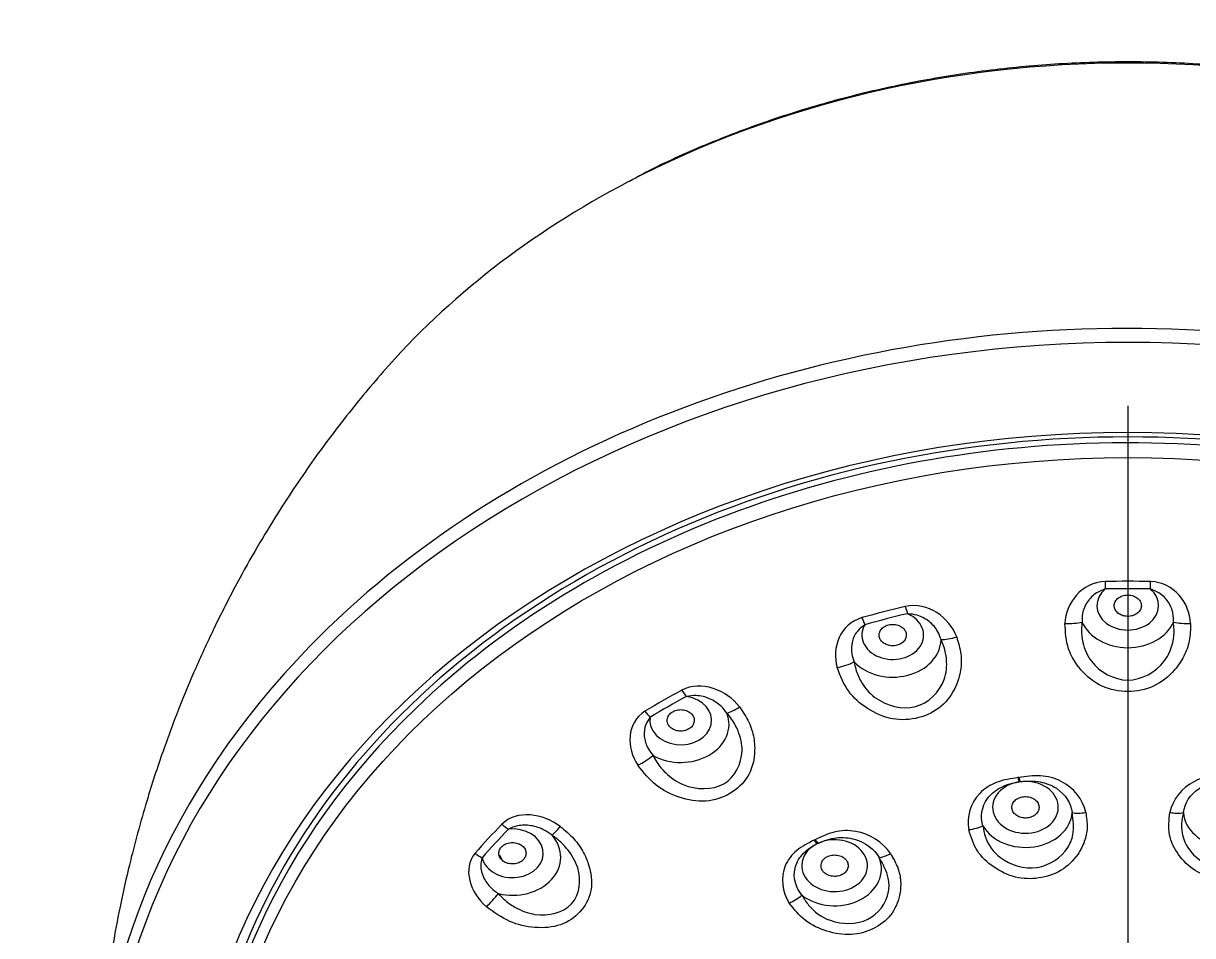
# Model space of a CAD drawing. Extents: x 0 to 1354, y 0 to 992.
# Drawn here: x 437 to 480.05, y 670.82 to 704.42 of the extents above; entities that cross this region are included whole.
import ezdxf

# ---------------------------------------------------------------- set-up
doc = ezdxf.new("R2010")
doc.units = 0
doc.header["$LTSCALE"] = 10
doc.header["$MEASUREMENT"] = 0
doc.linetypes.add('CENTER2', pattern=[28.575, 19.05, -3.175, 3.175, -3.175])
doc.layers.add('1', color=7, linetype='CONTINUOUS')
doc.layers.add('Cneter', color=1, linetype='CENTER2', lineweight=13)

msp = doc.modelspace()

# ---------------------------------------------------------------- linework, layer by layer
at = {"layer": '1', "color": 7, "linetype": 'Continuous', "lineweight": -3}
msp.add_line((454.648, 673.549), (454.54, 673.786), dxfattribs=at)
for centre, major_axis, ratio, start_param, end_param in [((477.659, 676.642), (33.305, 0), 0.790155, 0.985535, 2.156816), ((477.659, 676.642), (33.305, 0), 0.790155, 2.156816, 2.539311), ((477.659, 663.163), (-37.999, 0), 0.790155, 3.799488, 5.627397), ((477.659, 662.88), (37.699, 0), 0.790155, 5.156583, 10.55138), ((477.659, 662.072), (-34.52, 0), 0.790155, 3.141593, 6.283185), ((477.659, 662.237), (34.11, 0), 0.790155, 0, 3.141593), ((477.659, 662.15), (-33.944, 0), 0.790155, 3.806432, 5.595275), ((477.659, 682.974), (1.136, 0), 0.790155, 2.388638, 7.03614), ((477.659, 660.88), (-29.098, 0), 0.790155, 4.683592, 4.741186), ((476.83, 684.201), (0.023, -1), 0.017648, 5.058034, 5.371923), ((477.659, 660.85), (28.789, 0), 0.790155, 1.541999, 1.599594), ((478.488, 684.201), (0.023, 1), 0.017648, 4.052855, 4.366744), ((469.007, 681.891), (1.136, 0), 0.790155, 2.702797, 7.350299), ((477.659, 660.88), (-29.098, 0), 0.790155, 4.997751, 5.055346), ((477.659, 660.85), (28.789, 0), 0.790155, 1.856158, 1.913753), ((469.555, 683.29), (-0.226, 0.974), 0.172536, 1.896758, 2.210646), ((467.978, 682.885), (0.272, -0.962), 0.206104, 5.029409, 5.343298), ((475.37, 682.675), (-0.999, 0.039), 0.356197, 1.560092, 2.238121), ((477.659, 682.831), (-1.779, 0), 0.790155, 0.332697, 2.808896), ((479.948, 682.675), (-0.999, -0.039), 0.356197, 0.903472, 1.581501), ((471.428, 682.182), (-0.937, -0.348), 0.320636, 0.703306, 1.381335), ((477.659, 663.163), (-37.999, 0), 0.790155, 5.627397, 6.920378), ((469.007, 681.748), (-1.779, 0), 0.790155, 0.646856, 3.123055), ((467.074, 681.064), (-0.961, -0.277), 0.334397, 1.356903, 2.034932), ((477.659, 660.88), (-29.098, 0), 0.790155, 5.31191, 5.369505), ((461.201, 678.749), (1.136, 0), 0.790155, 3.016957, 7.664458), ((477.659, 660.85), (28.789, 0), 0.790155, 2.170317, 2.227912), ((461.415, 680.243), (-0.475, 0.88), 0.345831, 1.826509, 2.140397), ((463.518, 679.632), (-0.794, -0.608), 0.231194, 0.528428, 1.206457), ((477.659, 662.15), (-33.944, 0), 0.790155, 5.595275, 6.283185), ((460.074, 679.473), (0.521, -0.854), 0.374386, 4.949259, 5.263148), ((461.201, 678.605), (-1.779, 0), 0.790155, 0.961015, 3.437215), ((459.814, 677.506), (-0.834, -0.551), 0.257371, 1.174339, 1.852368), ((477.659, 659.638), (21.895, 0), 0.790155, 1.754739, 1.756453), ((473.652, 676.974), (-0.117, 0.791), 0.113137, 1.98774, 2.222155), ((473.688, 676.979), (0.116, -0.791), 0.112105, 5.129487, 5.363902), ((473.892, 675.547), (1.209, 0), 0.790155, 1.770981, 8.023396), ((477.659, 659.625), (21.709, 0), 0.790155, 1.754739, 1.756453), ((473.892, 675.432), (-1.723, 0), 0.790155, 0.428993, 3.082198), ((476.126, 675.703), (-0.781, -0.174), 0.417986, 0.764301, 1.461164), ((479.193, 675.703), (-0.781, 0.174), 0.417986, 1.680428, 2.377291), ((481.426, 675.432), (-1.723, 0), 0.790155, 0.059394, 2.712599), ((477.659, 660.88), (-29.098, 0), 0.790155, 5.626069, 5.683664), ((454.865, 675.358), (-0.716, 0.699), 0.485274, 1.699387, 2.013276), ((455.007, 673.854), (1.136, 0), 0.790155, 3.331116, 7.978618), ((477.659, 660.85), (28.789, 0), 0.790155, 2.484477, 2.542072), ((455.007, 673.711), (-1.779, 0), 0.790155, 1.275174, 3.751374), ((456.992, 675.276), (-0.602, -0.799), 0.096628, 0.391372, 1.069401), ((466.867, 673.397), (1.209, 0), 0.790155, 2.140581, 8.392995), ((471.858, 675.073), (-0.787, -0.142), 0.42214, 1.431635, 2.128498), ((477.659, 659.638), (21.895, 0), 0.790155, 2.124338, 2.126052), ((466.215, 674.691), (-0.352, 0.718), 0.3231, 1.919159, 2.153574), ((466.247, 674.707), (0.351, -0.719), 0.322207, 5.061239, 5.295654), ((477.659, 659.625), (21.709, 0), 0.790155, 2.124338, 2.126052), ((453.891, 674.298), (0.756, -0.654), 0.50602, 4.811058, 5.124946), ((466.867, 673.282), (-1.723, 0), 0.790155, 0.798592, 3.451798), ((468.998, 674.197), (-0.662, -0.45), 0.33463, 0.540665, 1.237528), ((454.301, 672.35), (-0.651, -0.759), 0.132657, 1.027548, 1.705577), ((465.306, 672.391), (-0.678, -0.425), 0.346531, 1.203606, 1.90047)]:
    msp.add_ellipse(centre, major_axis=major_axis, ratio=ratio, start_param=start_param, end_param=end_param, dxfattribs=at)
msp.add_ellipse((477.659, 661.859), major_axis=(33.622, 0), ratio=0.790155, dxfattribs=at)
for points, knots in [([(495.992, 698.62), (495.409, 698.932), (494.096, 699.584), (491.969, 700.463), (489.633, 701.261), (487.227, 701.913), (484.766, 702.419), (482.265, 702.774), (479.737, 702.976), (477.197, 703.025), (474.659, 702.92), (472.139, 702.662), (469.649, 702.252), (467.206, 701.692), (464.821, 700.986), (462.514, 700.133), (460.674, 699.333), (459.638, 698.784), (459.313, 698.603)], [0, 0, 0, 0, 0.053995, 0.119334, 0.18469, 0.250058, 0.315434, 0.380815, 0.446199, 0.511588, 0.576982, 0.642381, 0.707786, 0.773197, 0.838615, 0.904038, 0.969462, 1, 1, 1, 1]), ([(450.237, 691.576), (449.751, 691.019), (448.92, 690.013), (447.897, 688.648), (447.11, 687.52), (446.41, 686.453), (445.689, 685.276), (444.879, 683.845), (444.088, 682.304), (443.359, 680.722), (442.721, 679.192), (442.113, 677.561), (441.482, 675.626), (440.97, 673.742), (440.585, 672.027), (440.293, 670.503), (440.004, 668.633), (439.747, 666.188), (439.669, 664.344), (439.66, 663.317)], [0, 0, 0, 0, 0.073159, 0.128421, 0.166706, 0.205894, 0.252033, 0.300947, 0.366045, 0.420507, 0.470557, 0.527281, 0.590481, 0.669456, 0.716247, 0.761084, 0.820335, 0.900163, 1, 1, 1, 1]), ([(476.83, 683.588), (476.72, 683.546), (476.457, 683.445), (476.145, 683.127), (475.978, 682.736), (475.978, 682.475), (475.978, 682.372)], [0, 0, 0, 0, 0.208279, 0.500324, 0.801781, 1, 1, 1, 1]), ([(479.34, 682.372), (479.34, 682.476), (479.34, 682.737), (479.173, 683.128), (478.862, 683.445), (478.598, 683.546), (478.488, 683.588)], [0, 0, 0, 0, 0.200427, 0.49953, 0.790892, 1, 1, 1, 1]), ([(478.159, 682.974), (478.159, 682.981), (478.159, 682.995), (478.156, 683.022), (478.146, 683.07), (478.12, 683.135), (478.067, 683.207), (477.974, 683.289), (477.821, 683.36), (477.606, 683.379), (477.433, 683.334), (477.319, 683.267), (477.249, 683.205), (477.197, 683.133), (477.171, 683.068), (477.162, 683.022), (477.16, 682.996), (477.159, 682.979), (477.159, 682.966), (477.16, 682.953), (477.162, 682.931), (477.174, 682.861), (477.216, 682.779), (477.292, 682.702), (477.383, 682.638), (477.521, 682.586), (477.704, 682.572), (477.884, 682.611), (478.036, 682.7), (478.119, 682.806), (478.152, 682.898), (478.159, 682.947), (478.159, 682.971), (478.159, 682.974)], [0, 0, 0, 0, 0.007812, 0.015625, 0.03125, 0.0625, 0.09375, 0.125, 0.1875, 0.25, 0.3125, 0.34375, 0.375, 0.40625, 0.4375, 0.453125, 0.460938, 0.46875, 0.472656, 0.476562, 0.484375, 0.5, 0.5625, 0.59375, 0.625, 0.6875, 0.75, 0.8125, 0.875, 0.9375, 0.96875, 0.996094, 1, 1, 1, 1]), ([(470.785, 681.722), (470.75, 681.822), (470.663, 682.072), (470.37, 682.405), (469.964, 682.632), (469.676, 682.664), (469.555, 682.677)], [0, 0, 0, 0, 0.200427, 0.49953, 0.790892, 1, 1, 1, 1]), ([(467.978, 682.273), (467.89, 682.206), (467.677, 682.045), (467.49, 681.665), (467.465, 681.25), (467.552, 681), (467.587, 680.901)], [0, 0, 0, 0, 0.208279, 0.500324, 0.801781, 1, 1, 1, 1]), ([(469.482, 682.013), (469.479, 682.02), (469.474, 682.033), (469.46, 682.058), (469.433, 682.101), (469.381, 682.157), (469.304, 682.212), (469.183, 682.268), (469.01, 682.298), (468.798, 682.264), (468.651, 682.179), (468.568, 682.087), (468.526, 682.01), (468.505, 681.929), (468.506, 681.861), (468.515, 681.816), (468.523, 681.79), (468.529, 681.774), (468.534, 681.762), (468.54, 681.75), (468.55, 681.729), (468.59, 681.665), (468.662, 681.598), (468.764, 681.543), (468.876, 681.505), (469.027, 681.488), (469.206, 681.519), (469.363, 681.601), (469.472, 681.723), (469.51, 681.844), (469.505, 681.939), (469.492, 681.987), (469.483, 682.01), (469.482, 682.013)], [0, 0, 0, 0, 0.007812, 0.015625, 0.03125, 0.0625, 0.09375, 0.125, 0.1875, 0.25, 0.3125, 0.34375, 0.375, 0.40625, 0.4375, 0.453125, 0.460938, 0.46875, 0.472656, 0.476562, 0.484375, 0.5, 0.5625, 0.59375, 0.625, 0.6875, 0.75, 0.8125, 0.875, 0.9375, 0.96875, 0.996094, 1, 1, 1, 1]), ([(479.972, 682.32), (479.967, 682.104), (479.957, 681.688), (479.742, 681.098), (479.331, 680.497), (478.654, 679.943), (477.664, 679.752), (476.67, 679.939), (475.914, 680.558), (475.4, 681.38), (475.364, 682), (475.346, 682.32)], [0, 0, 0, 0, 0.087456, 0.169153, 0.25014, 0.377375, 0.499739, 0.622279, 0.749894, 0.871256, 1, 1, 1, 1]), ([(475.978, 682.372), (475.967, 682.28), (475.939, 682.027), (476, 681.522), (476.354, 680.68), (477.15, 680.234), (478.169, 680.234), (478.966, 680.681), (479.318, 681.524), (479.379, 682.029), (479.351, 682.281), (479.34, 682.372)], [0, 0, 0, 0, 0.046355, 0.127416, 0.254336, 0.50001, 0.500136, 0.746142, 0.872777, 0.954138, 1, 1, 1, 1]), ([(471.361, 681.821), (471.424, 681.613), (471.546, 681.21), (471.529, 680.591), (471.328, 679.914), (470.861, 679.217), (469.98, 678.791), (468.975, 678.729), (468.059, 679.138), (467.31, 679.802), (467.079, 680.389), (466.961, 680.691)], [0, 0, 0, 0, 0.087456, 0.169153, 0.25014, 0.377375, 0.499739, 0.622279, 0.749894, 0.871256, 1, 1, 1, 1]), ([(467.587, 680.901), (467.605, 680.81), (467.653, 680.56), (467.865, 680.089), (468.459, 679.365), (469.355, 679.132), (470.324, 679.38), (470.943, 680.004), (471.02, 680.901), (470.925, 681.401), (470.822, 681.637), (470.785, 681.722)], [0, 0, 0, 0, 0.046355, 0.127416, 0.254336, 0.50001, 0.500136, 0.746142, 0.872777, 0.954138, 1, 1, 1, 1]), ([(462.903, 679.015), (462.836, 679.102), (462.67, 679.321), (462.281, 679.568), (461.82, 679.687), (461.534, 679.647), (461.415, 679.63)], [0, 0, 0, 0, 0.200427, 0.49953, 0.790892, 1, 1, 1, 1]), ([(463.366, 679.244), (463.491, 679.059), (463.734, 678.702), (463.916, 678.104), (463.945, 677.406), (463.733, 676.623), (463.047, 676.001), (462.13, 675.699), (461.144, 675.869), (460.233, 676.326), (459.83, 676.834), (459.623, 677.095)], [0, 0, 0, 0, 0.087456, 0.169153, 0.25014, 0.377375, 0.499739, 0.622279, 0.749894, 0.871256, 1, 1, 1, 1]), ([(460.074, 678.86), (460.015, 678.775), (459.874, 678.57), (459.832, 678.162), (459.95, 677.758), (460.116, 677.54), (460.182, 677.453)], [0, 0, 0, 0, 0.208279, 0.500324, 0.801781, 1, 1, 1, 1]), ([(460.182, 677.453), (460.226, 677.37), (460.347, 677.141), (460.688, 676.739), (461.464, 676.187), (462.372, 676.179), (463.196, 676.652), (463.577, 677.402), (463.371, 678.282), (463.129, 678.74), (462.963, 678.942), (462.903, 679.015)], [0, 0, 0, 0, 0.046355, 0.127416, 0.254336, 0.50001, 0.500136, 0.746142, 0.872777, 0.954138, 1, 1, 1, 1]), ([(461.605, 678.981), (461.6, 678.986), (461.59, 678.997), (461.567, 679.018), (461.524, 679.052), (461.454, 679.093), (461.358, 679.127), (461.222, 679.15), (461.045, 679.136), (460.857, 679.052), (460.75, 678.935), (460.708, 678.828), (460.697, 678.745), (460.71, 678.662), (460.737, 678.598), (460.763, 678.557), (460.781, 678.534), (460.793, 678.521), (460.802, 678.51), (460.812, 678.5), (460.831, 678.483), (460.893, 678.432), (460.988, 678.385), (461.106, 678.358), (461.228, 678.349), (461.378, 678.37), (461.537, 678.444), (461.653, 678.56), (461.709, 678.702), (461.698, 678.827), (461.657, 678.916), (461.626, 678.958), (461.608, 678.978), (461.605, 678.981)], [0, 0, 0, 0, 0.007812, 0.015625, 0.03125, 0.0625, 0.09375, 0.125, 0.1875, 0.25, 0.3125, 0.34375, 0.375, 0.40625, 0.4375, 0.453125, 0.460938, 0.46875, 0.472656, 0.476562, 0.484375, 0.5, 0.5625, 0.59375, 0.625, 0.6875, 0.75, 0.8125, 0.875, 0.9375, 0.96875, 0.996094, 1, 1, 1, 1]), ([(473.618, 676.641), (473.359, 676.603), (473.094, 676.561), (472.606, 676.378), (472.385, 676.237), (471.868, 675.705), (471.722, 675.197), (471.808, 674.724)], [0, 0, 0, 0, 0.25, 0.25, 0.5, 0.5, 1, 1, 1, 1]), ([(476.112, 675.36), (476.007, 675.832), (475.673, 676.266), (474.973, 676.621), (474.709, 676.689), (474.177, 676.721), (473.916, 676.685), (473.654, 676.646)], [0, 0, 0, 0, 0.5, 0.5, 0.75, 0.75, 1, 1, 1, 1]), ([(481.664, 676.646), (481.405, 676.684), (481.139, 676.721), (480.607, 676.689), (480.343, 676.62), (479.647, 676.266), (479.311, 675.83), (479.206, 675.36)], [0, 0, 0, 0, 0.25, 0.25, 0.5, 0.5, 1, 1, 1, 1]), ([(472.325, 674.866), (472.227, 675.196), (472.278, 675.569), (472.61, 676.023), (472.764, 676.159), (473.154, 676.369), (473.392, 676.443), (473.652, 676.483)], [0, 0, 0, 0, 0.5, 0.5, 0.75, 0.75, 1, 1, 1, 1]), ([(473.688, 676.489), (473.951, 676.526), (474.203, 676.525), (474.659, 676.439), (474.862, 676.357), (475.368, 676.024), (475.568, 675.691), (475.612, 675.352)], [0, 0, 0, 0, 0.25, 0.25, 0.5, 0.5, 1, 1, 1, 1]), ([(479.706, 675.352), (479.75, 675.69), (479.951, 676.025), (480.455, 676.356), (480.657, 676.439), (481.113, 676.524), (481.37, 676.525), (481.63, 676.489)], [0, 0, 0, 0, 0.5, 0.5, 0.75, 0.75, 1, 1, 1, 1]), ([(474.383, 675.622), (474.38, 675.635), (474.372, 675.66), (474.35, 675.71), (474.31, 675.77), (474.244, 675.832), (474.137, 675.899), (473.974, 675.948), (473.764, 675.941), (473.606, 675.879), (473.506, 675.803), (473.448, 675.735), (473.409, 675.66), (473.391, 675.581), (473.392, 675.521), (473.399, 675.482), (473.405, 675.457), (473.428, 675.388), (473.5, 675.287), (473.623, 675.208), (473.738, 675.169), (473.829, 675.153), (473.922, 675.151), (474.045, 675.165), (474.19, 675.218), (474.323, 675.328), (474.383, 675.446), (474.394, 675.533), (474.391, 675.584), (474.386, 675.609), (474.383, 675.622)], [0, 0, 0, 0, 0.015625, 0.03125, 0.0625, 0.09375, 0.125, 0.1875, 0.25, 0.3125, 0.34375, 0.375, 0.40625, 0.4375, 0.46875, 0.476562, 0.484375, 0.5, 0.5625, 0.625, 0.65625, 0.6875, 0.71875, 0.75, 0.8125, 0.875, 0.9375, 0.96875, 0.984375, 1, 1, 1, 1]), ([(476.112, 675.36), (476.141, 675.172), (476.195, 674.81), (476.082, 674.275), (475.788, 673.716), (475.251, 673.174), (474.403, 672.895), (473.495, 672.917), (472.701, 673.316), (472.05, 673.922), (471.889, 674.454), (471.808, 674.724)], [0, 0, 0, 0, 0.087607, 0.169371, 0.250856, 0.377447, 0.501128, 0.621802, 0.747777, 0.872041, 1, 1, 1, 1]), ([(472.325, 674.866), (472.35, 674.727), (472.429, 674.288), (472.98, 673.515), (473.86, 673.263), (474.779, 673.4), (475.381, 673.806), (475.713, 674.629), (475.651, 675.075), (475.612, 675.352)], [0, 0, 0, 0, 0.080562, 0.253207, 0.499831, 0.500495, 0.747529, 0.843295, 1, 1, 1, 1]), ([(483.51, 674.724), (483.463, 674.539), (483.373, 674.183), (483.056, 673.711), (482.56, 673.269), (481.841, 672.912), (480.933, 672.892), (480.087, 673.174), (479.495, 673.778), (479.119, 674.535), (479.177, 675.082), (479.206, 675.36)], [0, 0, 0, 0, 0.087607, 0.169371, 0.250856, 0.377447, 0.501128, 0.621802, 0.747777, 0.872041, 1, 1, 1, 1]), ([(479.706, 675.352), (479.677, 675.213), (479.585, 674.776), (479.81, 673.888), (480.543, 673.398), (481.463, 673.263), (482.187, 673.474), (482.813, 674.155), (482.924, 674.594), (482.993, 674.866)], [0, 0, 0, 0, 0.080562, 0.253207, 0.499831, 0.500495, 0.747529, 0.843295, 1, 1, 1, 1]), ([(456.465, 674.516), (456.373, 674.583), (456.144, 674.752), (455.698, 674.896), (455.226, 674.897), (454.972, 674.79), (454.865, 674.745)], [0, 0, 0, 0, 0.200427, 0.49953, 0.790892, 1, 1, 1, 1]), ([(456.77, 674.841), (456.945, 674.694), (457.284, 674.41), (457.648, 673.88), (457.905, 673.217), (457.968, 672.416), (457.545, 671.656), (456.805, 671.145), (455.846, 671.073), (454.862, 671.292), (454.326, 671.682), (454.051, 671.883)], [0, 0, 0, 0, 0.087456, 0.169153, 0.25014, 0.377375, 0.499739, 0.622279, 0.749894, 0.871256, 1, 1, 1, 1]), ([(454.488, 672.366), (454.554, 672.297), (454.735, 672.106), (455.173, 671.801), (456.055, 671.457), (456.885, 671.666), (457.484, 672.317), (457.589, 673.127), (457.121, 673.924), (456.756, 674.306), (456.542, 674.46), (456.465, 674.516)], [0, 0, 0, 0, 0.046355, 0.127416, 0.254336, 0.50001, 0.500136, 0.746142, 0.872777, 0.954138, 1, 1, 1, 1]), ([(468.924, 673.841), (468.641, 674.256), (468.163, 674.57), (467.377, 674.705), (467.107, 674.695), (466.602, 674.574), (466.375, 674.465), (466.149, 674.355)], [0, 0, 0, 0, 0.5, 0.5, 0.75, 0.75, 1, 1, 1, 1]), ([(455.3, 674.174), (455.293, 674.178), (455.279, 674.185), (455.249, 674.2), (455.195, 674.222), (455.112, 674.243), (455.008, 674.252), (454.869, 674.241), (454.706, 674.185), (454.561, 674.058), (454.505, 673.922), (454.506, 673.809), (454.529, 673.727), (454.573, 673.652), (454.624, 673.597), (454.665, 673.565), (454.691, 673.548), (454.707, 673.538), (454.721, 673.53), (454.734, 673.523), (454.758, 673.511), (454.837, 673.478), (454.946, 673.457), (455.069, 673.46), (455.188, 673.481), (455.323, 673.538), (455.445, 673.646), (455.511, 673.785), (455.508, 673.934), (455.449, 674.05), (455.374, 674.124), (455.328, 674.157), (455.304, 674.172), (455.3, 674.174)], [0, 0, 0, 0, 0.007812, 0.015625, 0.03125, 0.0625, 0.09375, 0.125, 0.1875, 0.25, 0.3125, 0.34375, 0.375, 0.40625, 0.4375, 0.453125, 0.460938, 0.46875, 0.472656, 0.476562, 0.484375, 0.5, 0.5625, 0.59375, 0.625, 0.6875, 0.75, 0.8125, 0.875, 0.9375, 0.96875, 0.996094, 1, 1, 1, 1]), ([(466.117, 674.339), (465.894, 674.23), (465.666, 674.115), (465.288, 673.804), (465.139, 673.609), (464.871, 672.96), (464.936, 672.441), (465.2, 672.019)], [0, 0, 0, 0, 0.25, 0.25, 0.5, 0.5, 1, 1, 1, 1]), ([(465.665, 672.307), (465.438, 672.589), (465.331, 672.953), (465.448, 673.474), (465.533, 673.645), (465.803, 673.953), (465.991, 674.09), (466.215, 674.201)], [0, 0, 0, 0, 0.5, 0.5, 0.75, 0.75, 1, 1, 1, 1]), ([(466.247, 674.217), (466.475, 674.326), (466.71, 674.397), (467.171, 674.447), (467.395, 674.427), (468.004, 674.26), (468.328, 674.004), (468.508, 673.698)], [0, 0, 0, 0, 0.25, 0.25, 0.5, 0.5, 1, 1, 1, 1]), ([(453.891, 673.685), (453.868, 673.589), (453.812, 673.36), (453.918, 672.959), (454.168, 672.602), (454.397, 672.433), (454.488, 672.366)], [0, 0, 0, 0, 0.208279, 0.500324, 0.801781, 1, 1, 1, 1]), ([(468.924, 673.841), (469.023, 673.672), (469.215, 673.347), (469.321, 672.811), (469.269, 672.201), (468.986, 671.537), (468.313, 671.034), (467.467, 670.797), (466.576, 670.947), (465.738, 671.333), (465.381, 671.788), (465.2, 672.019)], [0, 0, 0, 0, 0.087607, 0.169371, 0.250856, 0.377447, 0.501128, 0.621802, 0.747777, 0.872041, 1, 1, 1, 1]), ([(465.665, 672.307), (465.741, 672.182), (465.979, 671.79), (466.782, 671.217), (467.69, 671.229), (468.485, 671.619), (468.883, 672.173), (468.875, 673.044), (468.648, 673.447), (468.508, 673.698)], [0, 0, 0, 0, 0.080562, 0.253207, 0.499831, 0.500495, 0.747529, 0.843295, 1, 1, 1, 1]), ([(467.291, 673.607), (467.282, 673.618), (467.263, 673.639), (467.22, 673.679), (467.155, 673.723), (467.065, 673.763), (466.934, 673.795), (466.761, 673.794), (466.568, 673.727), (466.448, 673.625), (466.391, 673.525), (466.367, 673.445), (466.366, 673.364), (466.384, 673.285), (466.413, 673.23), (466.437, 673.196), (466.454, 673.174), (466.507, 673.116), (466.62, 673.042), (466.771, 673.004), (466.896, 673), (466.988, 673.011), (467.076, 673.035), (467.184, 673.084), (467.295, 673.175), (467.369, 673.315), (467.371, 673.442), (467.341, 673.527), (467.315, 673.573), (467.3, 673.596), (467.291, 673.607)], [0, 0, 0, 0, 0.015625, 0.03125, 0.0625, 0.09375, 0.125, 0.1875, 0.25, 0.3125, 0.34375, 0.375, 0.40625, 0.4375, 0.46875, 0.476562, 0.484375, 0.5, 0.5625, 0.625, 0.65625, 0.6875, 0.71875, 0.75, 0.8125, 0.875, 0.9375, 0.96875, 0.984375, 1, 1, 1, 1])]:
    msp.add_open_spline(points, degree=3, knots=knots, dxfattribs=at)
for points in [[(476.821, 683.862), (475.962, 683.842), (475.375, 683.067), (475.346, 682.32)], [(479.972, 682.32), (479.943, 683.065), (479.36, 683.842), (478.497, 683.862)], [(471.361, 681.821), (471.098, 682.529), (470.297, 683.133), (469.468, 682.941)], [(467.874, 682.532), (467.065, 682.304), (466.752, 681.416), (466.961, 680.691)], [(463.366, 679.244), (462.894, 679.86), (461.954, 680.247), (461.241, 679.862)], [(459.885, 679.083), (459.205, 678.668), (459.197, 677.74), (459.623, 677.095)], [(456.77, 674.841), (456.136, 675.319), (455.148, 675.464), (454.621, 674.924)], [(453.636, 673.853), (453.151, 673.292), (453.449, 672.4), (454.051, 671.883)]]:
    msp.add_open_spline(points, degree=3, dxfattribs=at)
at = {"layer": 'Cneter', "lineweight": -3, "ltscale": 0.5}
msp.add_open_spline([(477.659, 690.335), (477.659, 641.068)], degree=1, dxfattribs=at)

doc.saveas('drawing.dxf')
